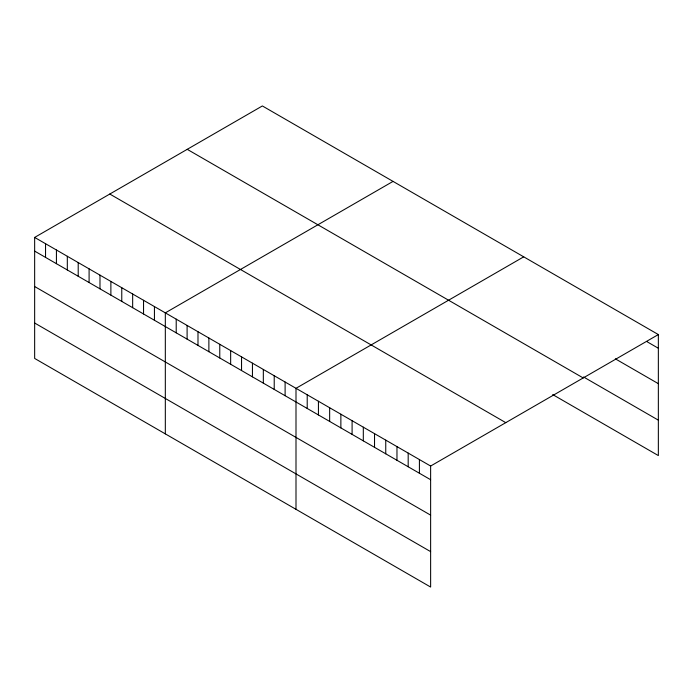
<?xml version="1.0" encoding="UTF-8"?>
<svg xmlns="http://www.w3.org/2000/svg" width="693" height="693" viewBox="0 0 693 693"><rect width="100%" height="100%" fill="white"/><g stroke="black" fill="none" stroke-linecap="round" stroke-linejoin="round"><path stroke-width="1.04" d="M34.65 237.422L430.63 466.042L430.63 587.049L34.65 358.437L34.65 237.422L262.37 105.951L658.35 334.563L658.35 455.578L552.702 394.577M393.044 181.393L165.324 312.864L165.324 433.879M523.717 256.834L295.998 388.314L295.998 509.32M430.63 466.042L658.35 334.563M647.132 341.77L658.35 348.25M615.341 358.835L658.35 383.671M583.558 376.975L658.35 420.157M187.223 149.333L583.203 377.954M109.797 194.04L505.777 422.652M34.65 251.109L430.63 479.721M34.65 286.521L430.63 515.142M34.65 323.016L430.63 551.628M419.412 459.563L419.412 473.25M408.186 453.083L408.186 466.77M396.968 446.613L396.968 460.291M385.75 440.133L385.75 453.811M374.532 433.653L374.532 447.34M363.314 427.174L363.314 440.861M352.096 420.694L352.096 434.381M340.869 414.223L340.869 427.902M329.651 407.744L329.651 421.431M318.433 401.264L318.433 414.951M307.216 394.785L307.216 408.472M285.109 382.025L285.109 395.712M274.22 375.736L274.22 389.423M263.331 369.447L263.331 383.134M252.443 363.167L252.443 376.845M241.545 356.878L241.545 370.556M230.656 350.589L230.656 364.275M219.768 344.3L219.768 357.986M208.879 338.019L208.879 351.697M197.99 331.73L197.99 345.409M187.101 325.441L187.101 339.128M176.213 319.152L176.213 332.839M154.435 306.583L154.435 320.261M143.546 300.294L143.546 313.981M132.658 294.005L132.658 307.692M121.769 287.716L121.769 301.403M110.88 281.436L110.88 295.114M99.983 275.147L99.983 288.834M89.094 268.858L89.094 282.545M78.205 262.569L78.205 276.256M67.316 256.289L67.316 269.967M56.428 250L56.428 263.678M45.539 243.711L45.539 257.398"/></g></svg>
